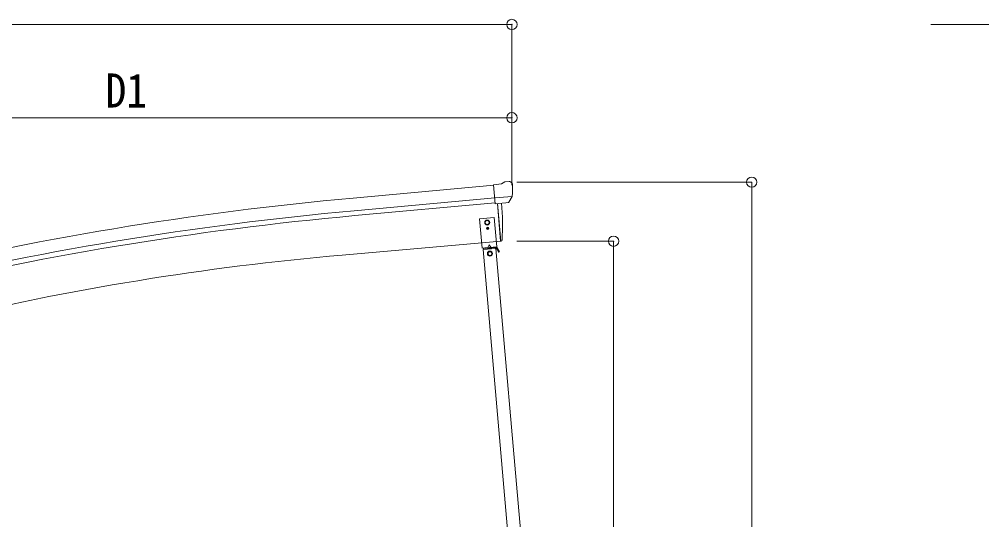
# Model space of a CAD drawing. Units: millimetres at full size; details may follow other scales. Extents: x -9783 to 9892, y -6828 to 6752.
# Drawn here: x -6421 to -3151, y 971 to 2669 of the extents above; entities that cross this region are included whole.
import ezdxf
from ezdxf.enums import TextEntityAlignment as Align

# ---------------------------------------------------------------- set-up
doc = ezdxf.new("R2010")
doc.units = ezdxf.units.MM
doc.header["$LTSCALE"] = 35
doc.header["$PDMODE"] = 32
doc.header["$PDSIZE"] = 35
for name, color, linetype, lineweight in [('0-1_本体', 4, 'Continuous', 9), ('0-2_部品', 7, 'Continuous', 9), ('0-A_寸法', 4, 'Continuous', 9)]:
    doc.layers.add(name, color=color, linetype=linetype, lineweight=lineweight)
doc.styles.add('ＭＳ ゴシック', font='')
doc.styles.get('ＭＳ ゴシック').set_extended_font_data('MS Gothic')

msp = doc.modelspace()

# ---------------------------------------------------------------- linework, layer by layer
at = {"layer": '0-1_本体'}
for p, q in [((-4809.15, 2105.48), (-5286.66, 2062.28)), ((-4805.39, 2062.49), (-5282.77, 2019.29)), ((-4803.92, 2045.71), (-5281.26, 2002.53)), ((-4796.69, 2043.33), (-4785.52, 1915.72)), ((-5323.47, 1868.66), (-4785.52, 1915.72))]:
    msp.add_line(p, q, dxfattribs=at)
for centre, radius, start, end in [((-4290.54, -8947.73), 11054.98, 95.16866, 103.66973), ((-4290.54, -8947.73), 11011.82, 95.16974, 103.66973), ((-4290.54, -8947.73), 10994.98, 95.16974, 103.66973), ((-4500.48, -7538.12), 9442.71, 95.00001, 103.5)]:
    msp.add_arc(centre, radius, start, end, dxfattribs=at)
at = {"layer": '0-2_部品'}
for p, q in [((-4782.77, 2109.93), (-4809.34, 2107.6)), ((-4803.68, 2042.94), (-4809.34, 2107.6)), ((-4782.77, 2109.93), (-4771.05, 2116.69)), ((-4756.15, 2118.28), (-4769.81, 2117.09)), ((-4747.01, 2112.53), (-4752.5, 2117.13)), ((-4745.95, 2110.49), (-4745.83, 2109.15)), ((-4746.47, 2067.64), (-4805.39, 2062.49)), ((-4757.72, 2048.15), (-4746.79, 2067.09)), ((-4793.72, 2043.81), (-4803.68, 2042.94)), ((-4796.71, 2043.55), (-4785.54, 1915.95)), ((-4760.11, 2046.75), (-4767.82, 2046.08)), ((-4785.54, 1915.95), (-4783.48, 1916.2))]:
    msp.add_line(p, q, dxfattribs=at)
for points in [[(-4746.4, 2068.27), (-4746.69, 2067.29), (-4746.79, 2067.09)], [(-4793.72, 2043.81), (-4793.45, 2043.75), (-4768.07, 2045.97), (-4767.82, 2046.08)]]:
    msp.add_lwpolyline(points, dxfattribs=at)
msp.add_circle((-4831.23, 1979.21), 6.5, dxfattribs=at)
for centre, radius, start, end in [((-4769.55, 2114.1), 3, 95, 120), ((-4755.71, 2113.3), 5, 50.00648, 94.99352), ((-4947.46, 2091.51), 202.4, 353.4085, 5), ((-5679.31, 1971.76), 900, 356.63919, 4.64986), ((-4783.85, 1919.18), 3, 277, 356.63919)]:
    msp.add_arc(centre, radius, start, end, dxfattribs=at)
for centre, major_axis, ratio, start_param, end_param in [((-4741.62, 2114.53), (-15.35, 3.44), 0.101033, 5.9751426, 5.9753737), ((-4748.94, 2110.23), (2.71, -1.31), 0.997474, 0.5366567, 1.3225652), ((-4760.38, 2049.75), (1.62, -2.54), 0.997631, 5.8041905, 5.8929484), ((-4760.45, 2049.86), (-3.5, 2.17), 0.650902, 2.1145521, 2.1873627), ((-4760.32, 2049.66), (1.62, -2.54), 0.997631, 5.965759, 6.7621801)]:
    msp.add_ellipse(centre, major_axis=major_axis, ratio=ratio, start_param=start_param, end_param=end_param, dxfattribs=at)
at = {"layer": '0-A_寸法', "color": 6}
for p, q in [((-7446.26, 2651.44), (-4747.26, 2651.44)), ((-4747.26, 2651.44), (-4747.26, 2334.82)), ((-3124.71, 2651.44), (-3324.71, 2651.44)), ((-7368.26, 2334.82), (-4747.26, 2334.82)), ((-4747.26, 2334.82), (-4747.26, 2105.81)), ((-3932.92, 2116.08), (-4730.76, 2116.08)), ((-3932.92, -696.92), (-3932.92, 2116.08)), ((-4401.93, 1915.68), (-4730.76, 1915.68)), ((-4401.93, 1915.68), (-4401.93, -696.92))]:
    msp.add_line(p, q, dxfattribs=at)
at = {"layer": '0-A_寸法'}
for p, q in [((-4830.71, 1959.72), (-4831.53, 1959.73)), ((-4828.26, 1958.85), (-4827.44, 1958.84)), ((-4824.56, 1902.96), (-4828.69, 1894.11)), ((-4824.56, 1902.96), (-4818.95, 1894.96)), ((-4801.47, 1891.47), (-4845.3, 1887.63)), ((-4845.27, 1887.63), (-4705.4, 294.5)), ((-4800.55, 1894.56), (-4844.07, 1890.75)), ((-4843.81, 1887.76), (-4844.07, 1890.75)), ((-4829.36, 1889.03), (-4829.62, 1892.02)), ((-4829.41, 1889.53), (-4817.45, 1890.57)), ((-4817.41, 1890.07), (-4817.67, 1893.06)), ((-4802.96, 1891.34), (-4803.22, 1894.33)), ((-4803.01, 1891.84), (-4800.34, 1892.07)), ((-4801.44, 1891.48), (-4661.56, 298.35)), ((-4789.85, 1879.49), (-4797.69, 1893.07)), ((-4794.52, 1882.57), (-4792.35, 1883.82))]:
    msp.add_line(p, q, dxfattribs=at)
for points in [[(-4798.92, 1896.71), (-4807.63, 1996.33), (-4857.44, 1991.97), (-4848.73, 1892.35)], [(-4831.23, 1986.71), (-4837.73, 1982.96), (-4837.73, 1975.46), (-4831.23, 1971.7), (-4824.73, 1975.46), (-4824.73, 1982.96)], [(-4808.7, 1893.85), (-4838.59, 1891.23), (-4838.76, 1893.22), (-4808.88, 1895.84)], [(-4821.99, 1881.12), (-4828.49, 1877.36), (-4828.49, 1869.86), (-4821.99, 1866.11), (-4815.49, 1869.86), (-4815.49, 1877.36)]]:
    msp.add_lwpolyline(points, close=True, dxfattribs=at)
for points in [[(-4831.53, 1959.73), (-4831.54, 1958.91), (-4830.72, 1958.9)], [(-4829.92, 1958.06), (-4829.93, 1957.24), (-4829.11, 1957.23), (-4829.1, 1958.05)], [(-4829.05, 1960.51), (-4829.04, 1961.33), (-4829.86, 1961.34), (-4829.87, 1960.52)], [(-4827.44, 1958.84), (-4827.43, 1959.66), (-4828.25, 1959.67)], [(-4789.85, 1879.49), (-4792.02, 1878.24), (-4799.86, 1891.82)]]:
    msp.add_lwpolyline(points, dxfattribs=at)
for centre, radius in [((-4831.23, 1979.21), 8.5), ((-4831.23, 1979.21), 7.7), ((-4829.49, 1959.28), 3.75), ((-4821.99, 1873.61), 8.5), ((-4821.99, 1873.61), 7.7), ((-4821.99, 1873.61), 6.5)]:
    msp.add_circle(centre, radius, dxfattribs=at)
for centre, radius, start, end in [((-4830.74, 1958.08), 0.82, 359, 89), ((-4830.69, 1960.54), 0.82, 269, 359), ((-4828.28, 1958.03), 0.82, 89, 179), ((-4828.23, 1960.49), 0.82, 179, 269), ((-4800.29, 1891.57), 3, 30, 95), ((-4800.29, 1891.57), 0.5, 30, 95)]:
    msp.add_arc(centre, radius, start, end, dxfattribs=at)
at = {"layer": '0-A_寸法', "color": 6}
for p in [(-4747.26, 2651.44), (-4747.26, 2334.82), (-3932.92, 2116.08), (-4401.93, 1915.68)]:
    msp.add_point(p, dxfattribs=at)

# ---------------------------------------------------------------- texts
at = {"layer": '0-A_寸法', "color": 7, "style": 'ＭＳ ゴシック', "width": 0.9}
msp.add_text('D1', height=115.5, dxfattribs=at).set_placement((-6127.76, 2334.82), align=Align.BOTTOM_LEFT)

doc.saveas('drawing.dxf')
